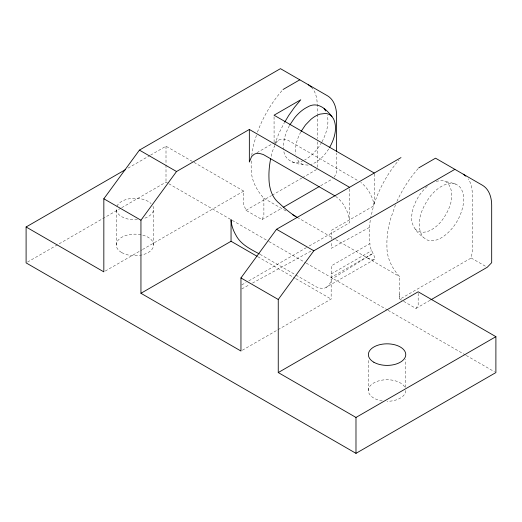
<?xml version="1.0" encoding="UTF-8"?>
<svg xmlns="http://www.w3.org/2000/svg" width="522" height="522" viewBox="0 0 522 522"><rect width="100%" height="100%" fill="white"/><g stroke="black" fill="none" stroke-linecap="round" stroke-linejoin="round"><path stroke-width="0.39" stroke-dasharray="2.61 1.96" d="M116.236 244.935L116.236 209.035M153.612 244.942L153.612 209.035M331.216 239.317L331.196 230.45L373.537 205.975C378.822 189.127 387.494 173.304 399.049 159.934M368.382 390.515L368.388 358.601M405.757 387.324L405.764 359.404M349.544 188.944L349.538 222.763L307.98 246.723M374.248 173.865L374.189 203.945L372.042 197.662L369.504 192.448A22.694 13.102 60 0 0 364.363 185.564L360.872 182.446M242.365 350.223L331.137 299.06L331.248 265.913L369.928 243.585L369.165 235.8L369.354 227.435L370.47 218.62M373.661 202.973L373.537 205.975L370.64 217.863M395.487 204.872L390.28 219.769A77.347 44.657 -60 0 0 386.933 246.058C386.613 257.77 391.937 268.132 399.624 276.647L399.624 293.508L399.199 295.811L399.885 299.171L471.183 258.005L472.345 251.519L472.345 194.217C472.175 188.905 471.392 183.235 468.143 178.857M274.552 144.672L278.963 133.227L284.288 122.853M256.478 135.244L254.54 141.403A77.347 44.657 -60 0 0 251.78 155.367M257.45 132.164C263.245 116.523 271.91 101.96 283.022 89.503M194.014 162.388L243.735 191.104L243.735 204.441L245.96 210.32L262.051 219.592L263.884 215.142L263.884 198.282C256.198 189.76 250.88 179.405 251.199 167.692A77.347 44.657 -60 0 1 251.382 159.327M300.744 132.033C297.148 138.78 294.721 146.486 295.615 154.205M322.028 141.756C326.217 133.704 329.336 124.275 327.268 115.166M289.41 125.632C285.567 132.908 282.833 141.168 283.674 149.488M396.929 201.335C402.449 189.434 409.548 178.263 418.272 168.456M275.636 143.426L278.794 140.072A22.694 13.102 60 0 1 283.942 139.133L287.935 140.216L358.255 180.821M328.697 148.966C324.475 155.634 318.629 161.853 310.988 164.463M321.624 142.421C318.068 148.646 313.317 154.264 307.386 158.342A31.47 18.172 -60 0 1 304.613 159.98M334.165 177.108L336.612 173.154L336.612 152.972M403.65 301.344L415.943 308.443L418.168 305.129L418.168 291.791M427.264 186.426C419.081 193.571 413.417 203.658 411.884 214.438C409.613 225.674 418.637 235.017 427.59 240.146A31.47 18.172 -60 0 0 443.119 236.707C454.094 228.969 461.494 216.441 463.458 203.195C463.96 198.51 463.693 193.59 461.494 189.336C458.257 182.915 450.199 183.013 444.242 181.095M295.935 275.061L317.05 287.25L321.063 288.346L324.704 288.111L374.776 259.31C374.776 253.901 369.439 249.444 369.928 243.585M326.289 287.465C329.141 285.886 330.622 282.709 331.059 279.596L372.786 253.49L331.15 277.417M274.115 146.167L274.644 145.808L272.308 151.661A77.347 44.657 -60 0 0 270.853 157.761M128.04 168.13L149.834 155.549M150.538 155.145L166.003 146.212L193.316 161.983M27.503 262.077L121.006 208.095M121.711 207.691L166.003 182.119L168.117 183.339M256.915 152.705L273.854 142.93M274.559 142.519L278.794 140.072M105.242 271.055L141.795 249.947M142.499 249.542L243.735 191.104M245.96 210.32L271.375 195.646M272.086 195.235L301.736 178.119M302.44 177.708L316.567 169.559M262.051 219.592L281.815 208.18M320.638 185.767L332.638 178.837M241.784 284.914L246.012 282.474M248.824 280.849L307.275 247.128M415.943 308.443L430.063 300.294M331.202 273.933L371.605 250.658M241.764 288.953L249.633 284.647M252.498 283.081L311.888 250.625M369.354 227.435L331.235 248.283L331.216 242.306M374.281 259.76L372.382 259.865L367.658 258.031L333.871 238.528M436.183 181.271L441.749 180.573A28.175 16.267 -60 0 1 448.3 183.816C456.163 195.372 449.292 210.751 441.749 220.695C436.105 228.121 423.799 237.125 415.153 229.054M308.13 165.089C298.323 164.547 284.529 162.472 283.72 150.225M455.321 183.972C451.243 182.667 446.884 183.685 443.119 185.473A31.47 18.172 -60 0 0 430.324 196.22C421.998 207.28 414.351 224.31 423.081 237.132M302.949 164.613L298.878 161.924L296.555 157.84M263.884 198.282L286.128 211.012M471.183 258.005L485.845 266.474M297.272 217.4L333.166 238.123M401.575 300.15L399.885 299.171L399.624 293.508M168.821 183.744L231.559 219.964M232.264 220.369L268.21 241.125M268.915 241.536L305.566 262.697M306.27 263.101L387.331 309.905M388.042 310.309L465.572 355.071M466.276 355.482L494.478 371.762M260.041 254.331L295.23 274.65M257.835 256.739L295.191 278.304M295.896 278.715L331.137 299.06M367.658 258.031L399.624 276.647M335.659 196.298L339.659 199.828A22.694 13.102 60 0 1 344.807 206.712L347.339 211.925L349.544 219.912M311.38 87.115C318.022 94.188 317.356 104.583 317.272 113.561M274.057 116.83L274.102 142.095M317.272 114.37L317.272 138.578M317.272 141.808L317.272 167.555M166.003 146.212L166.003 164.169M166.003 164.945L166.003 182.119M303.393 160.574A31.47 18.172 -60 0 1 291.85 161.781M405.757 390.515A18.688 10.786 0 0 1 387.07 401.307M382.234 400.935A18.688 10.786 0 0 1 373.856 382.887A18.688 10.786 0 0 1 405.124 387.729M152.979 206.242A18.688 10.792 0 0 1 142.826 218.816M137.364 219.736A18.688 10.792 0 0 1 116.399 207.625M116.876 206.242A18.688 10.792 0 0 1 132.484 198.34A18.688 10.792 0 0 1 151.112 203.645M121.711 252.57A18.688 10.792 0 0 0 152.972 247.735A18.688 10.792 0 0 0 130.089 234.515A18.688 10.792 0 0 0 121.711 252.57"/><path stroke-width="0.78" d="M336.612 151.36L336.612 115.851C336.586 108.367 334.348 99.983 327.581 95.846L280.458 68.656L139.42 150.121L103.839 198.778L103.832 271.864L26.1 226.985L26.1 262.892L355.984 453.344L495.887 372.571L495.9 336.67L418.168 291.791L278.252 372.564L278.252 299.484L313.833 250.782L454.871 169.35M349.544 187.313L276.536 229.282L240.955 277.945L240.955 351.032L140.947 293.286L140.947 220.199L176.527 171.523L249.346 129.463L349.544 187.313L400.987 157.611M284.686 122.187L288.679 115.519L294.493 107.31L300.789 99.767L274.05 115.205L374.248 173.05M329.428 147.759C334.302 139.25 337.884 128.249 333.532 118.814C327.64 110.396 318.316 100.42 307.386 107.108A31.464 18.166 -60 0 0 294.591 117.868L289.821 124.967M301.116 131.427L305.422 125.026L310.988 119.297A28.129 16.241 -60 0 1 319.914 114.142L325.48 113.444A28.175 16.267 -60 0 1 332.025 116.687M26.1 226.985L125.228 169.754M283.022 89.503L299.798 79.82M283.224 207.364L319.229 186.582M140.947 293.286L231.05 241.275L257.131 256.335M418.761 167.875L435.531 158.186L482.654 185.375C489.421 189.519 491.665 197.897 491.685 205.381L491.685 262.683L487.241 267.277L430.767 299.882M278.252 372.564L355.984 417.443L495.9 336.67M292.385 214.594L297.272 217.4M334.961 195.894L263.232 154.479L259.238 153.396A22.694 13.102 60 0 0 254.09 154.336L251.558 156.626L249.346 162.068L249.346 129.463M176.527 171.523L139.42 150.121M276.536 229.282L313.833 250.782M259.336 253.927C250.599 249.183 240.857 244.596 236.022 235.35C233.236 230.574 231.279 225.197 231.05 219.625L231.05 241.275M103.839 198.778L140.947 220.199M240.955 277.945L278.252 299.484M295.863 216.584C289.951 212.839 284.536 208.363 279.524 203.489C271.642 197.401 269.019 187.581 268.967 177.95A77.347 44.657 -60 0 1 270.696 158.518M463.314 174.211L465.826 176.162M308.241 84.675L311.38 87.115M324.097 108.609L325.761 110.964M355.984 417.443L355.984 453.344M373.863 362.242A18.688 10.786 0 0 0 405.124 357.407A18.688 10.786 0 0 0 382.234 344.194A18.688 10.786 0 0 0 373.863 362.242"/></g></svg>
